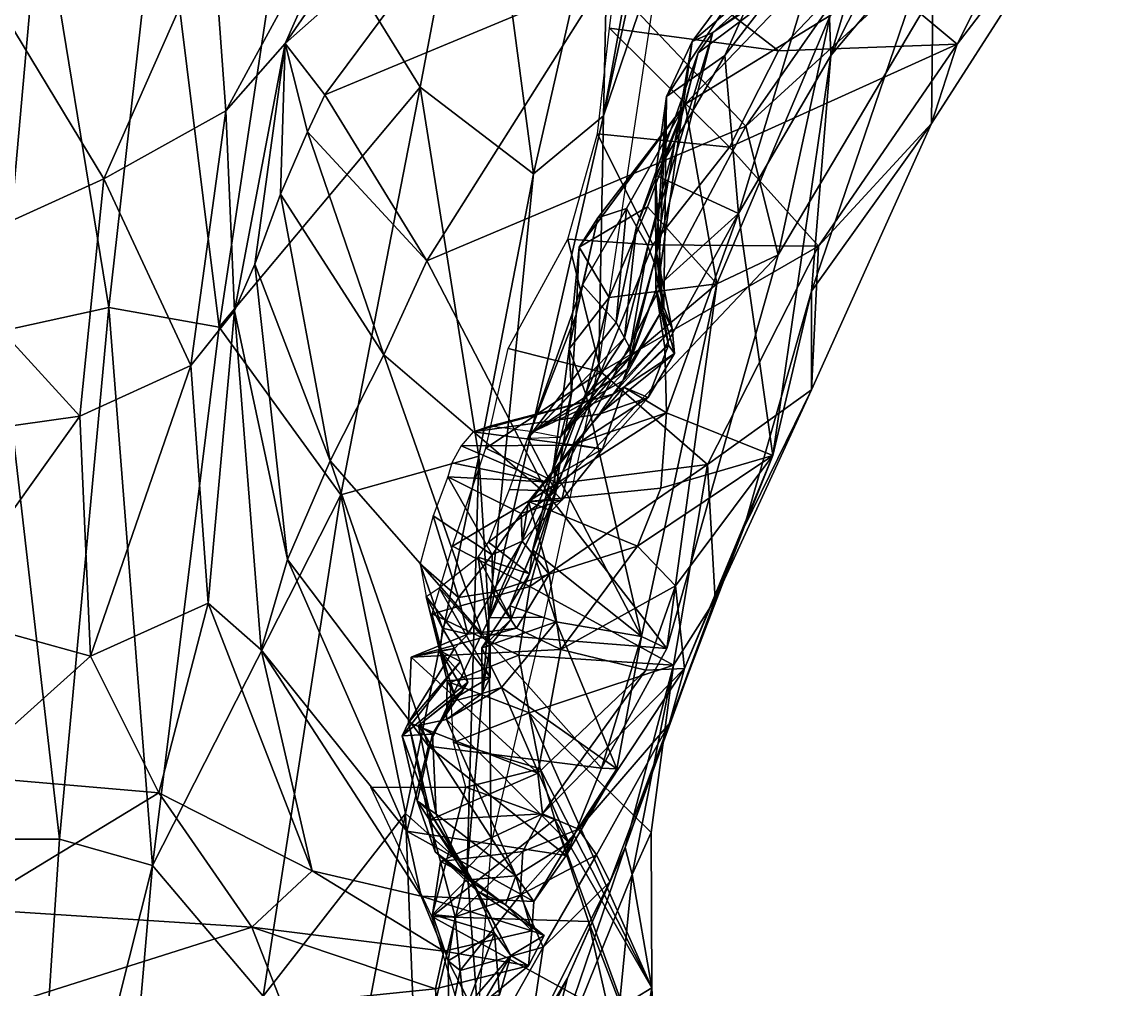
# Model space of a CAD drawing. Extents: x -0.45 to 0.39, y -1.3 to 2.18.
# Drawn here: x 0.0217 to 0.1117, y -1.1001 to -1.0202 of the extents above; entities that cross this region are included whole.
import ezdxf

# ---------------------------------------------------------------- set-up
doc = ezdxf.new("R2010")
doc.units = 0

msp = doc.modelspace()

# ---------------------------------------------------------------- linework, layer by layer
for points in [[(0.06973, -1.027997, 1.523981), (0.070221, -1.005291, 1.493734), (0.079718, -0.982514, 1.526072)], [(0.06973, -1.027997, 1.523981), (0.079718, -0.982514, 1.526072), (0.077376, -0.985643, 1.540632)], [(0.06973, -1.027997, 1.523981), (0.077376, -0.985643, 1.540632), (0.07455, -1.013798, 1.539951)], [(0.106295, -0.988093, 1.598789), (0.096213, -0.996713, 1.624433), (0.0885, -1.023024, 1.620937)], [(0.0885, -1.023024, 1.620937), (0.096971, -1.012921, 1.596483), (0.106295, -0.988093, 1.598789)], [(0.096213, -0.996713, 1.624433), (0.088116, -1.01218, 1.634413), (0.0885, -1.023024, 1.620937)], [(0.054613, -1.025637, 1.459998), (0.043663, -1.007932, 1.442828), (0.05956, -0.999544, 1.460406)], [(0.054613, -1.025637, 1.459998), (0.05956, -0.999544, 1.460406), (0.063967, -1.032776, 1.486231)], [(0.063967, -1.032776, 1.486231), (0.05956, -0.999544, 1.460406), (0.070221, -1.005291, 1.493734)], [(0.062295, -1.005351, 1.699373), (0.058686, -0.999936, 1.698683), (0.043466, -1.022045, 1.705904)], [(0.043466, -1.022045, 1.705904), (0.058686, -0.999936, 1.698683), (0.051566, -1.003731, 1.701182)], [(0.098939, -1.022099, 1.545699), (0.090991, -1.015468, 1.534322), (0.108744, -1.002581, 1.541169)], [(0.098939, -1.022099, 1.545699), (0.108744, -1.002581, 1.541169), (0.11172, -1.005389, 1.564082)], [(0.038565, -1.02758, 1.709532), (0.051566, -1.003731, 1.701182), (0.03749, -1.012847, 1.709546)], [(0.051566, -1.003731, 1.701182), (0.038565, -1.02758, 1.709532), (0.043466, -1.022045, 1.705904)], [(0.043466, -1.022045, 1.705904), (0.046744, -1.026281, 1.705612), (0.062295, -1.005351, 1.699373)], [(0.069893, -1.016606, 1.704574), (0.062295, -1.005351, 1.699373), (0.046744, -1.026281, 1.705612)], [(0.063967, -1.032776, 1.486231), (0.070221, -1.005291, 1.493734), (0.06973, -1.027997, 1.523981)], [(0.096814, -1.028644, 1.574561), (0.098939, -1.022099, 1.545699), (0.11172, -1.005389, 1.564082)], [(0.096814, -1.028644, 1.574561), (0.11172, -1.005389, 1.564082), (0.096971, -1.012921, 1.596483)], [(0.023288, -1.009295, 1.446434), (0.033163, -1.006168, 1.442452), (0.028923, -1.043828, 1.440935)], [(0.038017, -1.045436, 1.443204), (0.028923, -1.043828, 1.440935), (0.033163, -1.006168, 1.442452)], [(0.033163, -1.006168, 1.442452), (0.043663, -1.007932, 1.442828), (0.038017, -1.045436, 1.443204)], [(0.069893, -1.016606, 1.704574), (0.081487, -1.028848, 1.704188), (0.096833, -1.006859, 1.684798)], [(0.101038, -1.010954, 1.681509), (0.096833, -1.006859, 1.684798), (0.081487, -1.028848, 1.704188)], [(0.038017, -1.045436, 1.443204), (0.043663, -1.007932, 1.442828), (0.054613, -1.025637, 1.459998)], [(0.093071, -1.008248, 1.650826), (0.077052, -1.021877, 1.651438), (0.08522, -1.010829, 1.644561)], [(0.078756, -1.021138, 1.654818), (0.077052, -1.021877, 1.651438), (0.093071, -1.008248, 1.650826)], [(0.092524, -1.011357, 1.659516), (0.078756, -1.021138, 1.654818), (0.093071, -1.008248, 1.650826)], [(0.012686, -1.01232, 1.448407), (0.023288, -1.009295, 1.446434), (0.020038, -1.04576, 1.442263)], [(0.028923, -1.043828, 1.440935), (0.020038, -1.04576, 1.442263), (0.023288, -1.009295, 1.446434)], [(0.077052, -1.021877, 1.651438), (0.074938, -1.026404, 1.646952), (0.08522, -1.010829, 1.644561)], [(0.08522, -1.010829, 1.644561), (0.074938, -1.026404, 1.646952), (0.079759, -1.023033, 1.640641)], [(0.092524, -1.011357, 1.659516), (0.088266, -1.014773, 1.664483), (0.078756, -1.021138, 1.654818)], [(0.08522, -1.010829, 1.644561), (0.079759, -1.023033, 1.640641), (0.088116, -1.01218, 1.634413)], [(0.081487, -1.028848, 1.704188), (0.084166, -1.03946, 1.696314), (0.101038, -1.010954, 1.681509)], [(0.101038, -1.010954, 1.681509), (0.084166, -1.03946, 1.696314), (0.088459, -1.019715, 1.67635)], [(0.088116, -1.01218, 1.634413), (0.079759, -1.023033, 1.640641), (0.080889, -1.036058, 1.633676)], [(0.088116, -1.01218, 1.634413), (0.080889, -1.036058, 1.633676), (0.0885, -1.023024, 1.620937)], [(0.028502, -1.033207, 1.712313), (0.03749, -1.012847, 1.709546), (0.01848, -1.016662, 1.711223)], [(0.03749, -1.012847, 1.709546), (0.028502, -1.033207, 1.712313), (0.038565, -1.02758, 1.709532)], [(0.070247, -1.020769, 1.530221), (0.071265, -1.012659, 1.530402), (0.084184, -1.022636, 1.533576)], [(0.084184, -1.022636, 1.533576), (0.071265, -1.012659, 1.530402), (0.090991, -1.015468, 1.534322)], [(0.086905, -1.042475, 1.603943), (0.096814, -1.028644, 1.574561), (0.096971, -1.012921, 1.596483)], [(0.086905, -1.042475, 1.603943), (0.096971, -1.012921, 1.596483), (0.0885, -1.023024, 1.620937)], [(0.07455, -1.013798, 1.539951), (0.069367, -1.04842, 1.538274), (0.06973, -1.027997, 1.523981)], [(0.088266, -1.014773, 1.664483), (0.076481, -1.027028, 1.664185), (0.077562, -1.022809, 1.658846)], [(0.088459, -1.019715, 1.67635), (0.076481, -1.027028, 1.664185), (0.088266, -1.014773, 1.664483)], [(0.088266, -1.014773, 1.664483), (0.077562, -1.022809, 1.658846), (0.078756, -1.021138, 1.654818)], [(0.084184, -1.022636, 1.533576), (0.090991, -1.015468, 1.534322), (0.098939, -1.022099, 1.545699)], [(0.01848, -1.016662, 1.711223), (0.014449, -1.039576, 1.710923), (0.028502, -1.033207, 1.712313)], [(0.046744, -1.026281, 1.705612), (0.055167, -1.039961, 1.705601), (0.069893, -1.016606, 1.704574)], [(0.081487, -1.028848, 1.704188), (0.069893, -1.016606, 1.704574), (0.055167, -1.039961, 1.705601)], [(0.088459, -1.019715, 1.67635), (0.079097, -1.041879, 1.678369), (0.076481, -1.027028, 1.664185)], [(0.084166, -1.03946, 1.696314), (0.079097, -1.041879, 1.678369), (0.088459, -1.019715, 1.67635)], [(0.069241, -1.029492, 1.529923), (0.070247, -1.020769, 1.530221), (0.080126, -1.030596, 1.534004)], [(0.070247, -1.020769, 1.530221), (0.084184, -1.022636, 1.533576), (0.080126, -1.030596, 1.534004)], [(0.077562, -1.022809, 1.658846), (0.073399, -1.038758, 1.656686), (0.078756, -1.021138, 1.654818)], [(0.073399, -1.038758, 1.656686), (0.073933, -1.040111, 1.655193), (0.078756, -1.021138, 1.654818)], [(0.078756, -1.021138, 1.654818), (0.073933, -1.040111, 1.655193), (0.077052, -1.021877, 1.651438)], [(0.039301, -1.0441, 1.699054), (0.043466, -1.022045, 1.705904), (0.038565, -1.02758, 1.709532)], [(0.043466, -1.022045, 1.705904), (0.039301, -1.0441, 1.699054), (0.040957, -1.040246, 1.700956)], [(0.043466, -1.022045, 1.705904), (0.040957, -1.040246, 1.700956), (0.04309, -1.034477, 1.703613)], [(0.043466, -1.022045, 1.705904), (0.04309, -1.034477, 1.703613), (0.045305, -1.029312, 1.705062)], [(0.043466, -1.022045, 1.705904), (0.045305, -1.029312, 1.705062), (0.046744, -1.026281, 1.705612)], [(0.073933, -1.040111, 1.655193), (0.074258, -1.041891, 1.653775), (0.077052, -1.021877, 1.651438)], [(0.077052, -1.021877, 1.651438), (0.074258, -1.041891, 1.653775), (0.074938, -1.026404, 1.646952)], [(0.080126, -1.030596, 1.534004), (0.084184, -1.022636, 1.533576), (0.098939, -1.022099, 1.545699)], [(0.087473, -1.038752, 1.54516), (0.080126, -1.030596, 1.534004), (0.098939, -1.022099, 1.545699)], [(0.087473, -1.038752, 1.54516), (0.098939, -1.022099, 1.545699), (0.096814, -1.028644, 1.574561)], [(0.076481, -1.027028, 1.664185), (0.072465, -1.037132, 1.658836), (0.077562, -1.022809, 1.658846)], [(0.072465, -1.037132, 1.658836), (0.073399, -1.038758, 1.656686), (0.077562, -1.022809, 1.658846)], [(0.079759, -1.023033, 1.640641), (0.074039, -1.032892, 1.64291), (0.080889, -1.036058, 1.633676)], [(0.074938, -1.026404, 1.646952), (0.074039, -1.032892, 1.64291), (0.079759, -1.023033, 1.640641)], [(0.083704, -1.056035, 1.631176), (0.0885, -1.023024, 1.620937), (0.080889, -1.036058, 1.633676)], [(0.083704, -1.056035, 1.631176), (0.086905, -1.042475, 1.603943), (0.0885, -1.023024, 1.620937)], [(0.04806, -1.059276, 1.459161), (0.038017, -1.045436, 1.443204), (0.054613, -1.025637, 1.459998)], [(0.04806, -1.059276, 1.459161), (0.054613, -1.025637, 1.459998), (0.059457, -1.056098, 1.484394)], [(0.059457, -1.056098, 1.484394), (0.054613, -1.025637, 1.459998), (0.063967, -1.032776, 1.486231)], [(0.055167, -1.039961, 1.705601), (0.046744, -1.026281, 1.705612), (0.045305, -1.029312, 1.705062)], [(0.074039, -1.032892, 1.64291), (0.074938, -1.026404, 1.646952), (0.074096, -1.039151, 1.646284)], [(0.074938, -1.026404, 1.646952), (0.074728, -1.043792, 1.652059), (0.074096, -1.039151, 1.646284)], [(0.074258, -1.041891, 1.653775), (0.074728, -1.043792, 1.652059), (0.074938, -1.026404, 1.646952)], [(0.035682, -1.048602, 1.702653), (0.038565, -1.02758, 1.709532), (0.028502, -1.033207, 1.712313)], [(0.038565, -1.02758, 1.709532), (0.035682, -1.048602, 1.702653), (0.039301, -1.0441, 1.699054)], [(0.073379, -1.035506, 1.667879), (0.067743, -1.038831, 1.666349), (0.076481, -1.027028, 1.664185)], [(0.067743, -1.038831, 1.666349), (0.069264, -1.036408, 1.663678), (0.076481, -1.027028, 1.664185)], [(0.069264, -1.036408, 1.663678), (0.07163, -1.03565, 1.661208), (0.076481, -1.027028, 1.664185)], [(0.07163, -1.03565, 1.661208), (0.072465, -1.037132, 1.658836), (0.076481, -1.027028, 1.664185)], [(0.073379, -1.035506, 1.667879), (0.076481, -1.027028, 1.664185), (0.079097, -1.041879, 1.678369)], [(0.060275, -1.069422, 1.519646), (0.063967, -1.032776, 1.486231), (0.06973, -1.027997, 1.523981)], [(0.060275, -1.069422, 1.519646), (0.06973, -1.027997, 1.523981), (0.069367, -1.04842, 1.538274)], [(0.051623, -1.047721, 1.702335), (0.045305, -1.029312, 1.705062), (0.04309, -1.034477, 1.703613)], [(0.045305, -1.029312, 1.705062), (0.051623, -1.047721, 1.702335), (0.055167, -1.039961, 1.705601)], [(0.055167, -1.039961, 1.705601), (0.065292, -1.059457, 1.704272), (0.081487, -1.028848, 1.704188)], [(0.084166, -1.03946, 1.696314), (0.081487, -1.028848, 1.704188), (0.065292, -1.059457, 1.704272)], [(0.08691, -1.050619, 1.577463), (0.096814, -1.028644, 1.574561), (0.086905, -1.042475, 1.603943)], [(0.08691, -1.050619, 1.577463), (0.087473, -1.038752, 1.54516), (0.096814, -1.028644, 1.574561)], [(0.066806, -1.038182, 1.529506), (0.069241, -1.029492, 1.529923), (0.07381, -1.038656, 1.532423)], [(0.07381, -1.038656, 1.532423), (0.069241, -1.029492, 1.529923), (0.080126, -1.030596, 1.534004)], [(0.07381, -1.038656, 1.532423), (0.080126, -1.030596, 1.534004), (0.087473, -1.038752, 1.54516)], [(0.059457, -1.056098, 1.484394), (0.063967, -1.032776, 1.486231), (0.060275, -1.069422, 1.519646)], [(0.080889, -1.036058, 1.633676), (0.074039, -1.032892, 1.64291), (0.074061, -1.042228, 1.63939)], [(0.074061, -1.042228, 1.63939), (0.074039, -1.032892, 1.64291), (0.074623, -1.044092, 1.643957)], [(0.074623, -1.044092, 1.643957), (0.074039, -1.032892, 1.64291), (0.074096, -1.039151, 1.646284)], [(0.026531, -1.052799, 1.711249), (0.028502, -1.033207, 1.712313), (0.014449, -1.039576, 1.710923)], [(0.028502, -1.033207, 1.712313), (0.026531, -1.052799, 1.711249), (0.035682, -1.048602, 1.702653)], [(0.047181, -1.056467, 1.697107), (0.04309, -1.034477, 1.703613), (0.040957, -1.040246, 1.700956)], [(0.04309, -1.034477, 1.703613), (0.047181, -1.056467, 1.697107), (0.051623, -1.047721, 1.702335)], [(0.067743, -1.038831, 1.666349), (0.073379, -1.035506, 1.667879), (0.070194, -1.043007, 1.669196)], [(0.069264, -1.036408, 1.663678), (0.06802, -1.041944, 1.662427), (0.07163, -1.03565, 1.661208)], [(0.06802, -1.041944, 1.662427), (0.070786, -1.045048, 1.660039), (0.07163, -1.03565, 1.661208)], [(0.079097, -1.041879, 1.678369), (0.070194, -1.043007, 1.669196), (0.073379, -1.035506, 1.667879)], [(0.07163, -1.03565, 1.661208), (0.070786, -1.045048, 1.660039), (0.072465, -1.037132, 1.658836)], [(0.067743, -1.038831, 1.666349), (0.067471, -1.044404, 1.663373), (0.069264, -1.036408, 1.663678)], [(0.067471, -1.044404, 1.663373), (0.06802, -1.041944, 1.662427), (0.069264, -1.036408, 1.663678)], [(0.074061, -1.042228, 1.63939), (0.074795, -1.047132, 1.637796), (0.080889, -1.036058, 1.633676)], [(0.074795, -1.047132, 1.637796), (0.074925, -1.052521, 1.635092), (0.080889, -1.036058, 1.633676)], [(0.074925, -1.052521, 1.635092), (0.083704, -1.056035, 1.631176), (0.080889, -1.036058, 1.633676)], [(0.070786, -1.045048, 1.660039), (0.071485, -1.046312, 1.658551), (0.072465, -1.037132, 1.658836)], [(0.072465, -1.037132, 1.658836), (0.071485, -1.046312, 1.658551), (0.073399, -1.038758, 1.656686)], [(0.061868, -1.047195, 1.528941), (0.066806, -1.038182, 1.529506), (0.069527, -1.049137, 1.530779)], [(0.066806, -1.038182, 1.529506), (0.07381, -1.038656, 1.532423), (0.069527, -1.049137, 1.530779)], [(0.067471, -1.044404, 1.663373), (0.067743, -1.038831, 1.666349), (0.066906, -1.047228, 1.665038)], [(0.070194, -1.043007, 1.669196), (0.066906, -1.047228, 1.665038), (0.067743, -1.038831, 1.666349)], [(0.069527, -1.049137, 1.530779), (0.07381, -1.038656, 1.532423), (0.087473, -1.038752, 1.54516)], [(0.078325, -1.056779, 1.543898), (0.069527, -1.049137, 1.530779), (0.087473, -1.038752, 1.54516)], [(0.071485, -1.046312, 1.658551), (0.071931, -1.047198, 1.657116), (0.073399, -1.038758, 1.656686)], [(0.073399, -1.038758, 1.656686), (0.071931, -1.047198, 1.657116), (0.073933, -1.040111, 1.655193)], [(0.074728, -1.043792, 1.652059), (0.075412, -1.045557, 1.649731), (0.074096, -1.039151, 1.646284)], [(0.074096, -1.039151, 1.646284), (0.075412, -1.045557, 1.649731), (0.074623, -1.044092, 1.643957)], [(0.078325, -1.056779, 1.543898), (0.087473, -1.038752, 1.54516), (0.08691, -1.050619, 1.577463)], [(0.014449, -1.039576, 1.710923), (0.013832, -1.054574, 1.70926), (0.026531, -1.052799, 1.711249)], [(0.065292, -1.059457, 1.704272), (0.055167, -1.039961, 1.705601), (0.051623, -1.047721, 1.702335)], [(0.065292, -1.059457, 1.704272), (0.07497, -1.07197, 1.693331), (0.084166, -1.03946, 1.696314)], [(0.071931, -1.047198, 1.657116), (0.07194, -1.047941, 1.65596), (0.073933, -1.040111, 1.655193)], [(0.073933, -1.040111, 1.655193), (0.07194, -1.047941, 1.65596), (0.074258, -1.041891, 1.653775)], [(0.084166, -1.03946, 1.696314), (0.07497, -1.07197, 1.693331), (0.079097, -1.041879, 1.678369)], [(0.043658, -1.064626, 1.69011), (0.040957, -1.040246, 1.700956), (0.039301, -1.0441, 1.699054)], [(0.040957, -1.040246, 1.700956), (0.043658, -1.064626, 1.69011), (0.047181, -1.056467, 1.697107)], [(0.06802, -1.041944, 1.662427), (0.067471, -1.044404, 1.663373), (0.063506, -1.054611, 1.656776)], [(0.070786, -1.045048, 1.660039), (0.06802, -1.041944, 1.662427), (0.063506, -1.054611, 1.656776)], [(0.079097, -1.041879, 1.678369), (0.068273, -1.050971, 1.670366), (0.070194, -1.043007, 1.669196)], [(0.079097, -1.041879, 1.678369), (0.072887, -1.070972, 1.675188), (0.068273, -1.050971, 1.670366)], [(0.07194, -1.047941, 1.65596), (0.071706, -1.048922, 1.6546), (0.074258, -1.041891, 1.653775)], [(0.074258, -1.041891, 1.653775), (0.071706, -1.048922, 1.6546), (0.074728, -1.043792, 1.652059)], [(0.07497, -1.07197, 1.693331), (0.072887, -1.070972, 1.675188), (0.079097, -1.041879, 1.678369)], [(0.074795, -1.047132, 1.637796), (0.074061, -1.042228, 1.63939), (0.075099, -1.046917, 1.642106)], [(0.075099, -1.046917, 1.642106), (0.074061, -1.042228, 1.63939), (0.074623, -1.044092, 1.643957)], [(0.081362, -1.061946, 1.602866), (0.08691, -1.050619, 1.577463), (0.086905, -1.042475, 1.603943)], [(0.081362, -1.061946, 1.602866), (0.086905, -1.042475, 1.603943), (0.083704, -1.056035, 1.631176)], [(0.020038, -1.04576, 1.442263), (0.028923, -1.043828, 1.440935), (0.024854, -1.087688, 1.434582)], [(0.032529, -1.089883, 1.43932), (0.024854, -1.087688, 1.434582), (0.028923, -1.043828, 1.440935)], [(0.028923, -1.043828, 1.440935), (0.038017, -1.045436, 1.443204), (0.032529, -1.089883, 1.43932)], [(0.066906, -1.047228, 1.665038), (0.070194, -1.043007, 1.669196), (0.068273, -1.050971, 1.670366)], [(0.074728, -1.043792, 1.652059), (0.071346, -1.049879, 1.65284), (0.075412, -1.045557, 1.649731)], [(0.071706, -1.048922, 1.6546), (0.071346, -1.049879, 1.65284), (0.074728, -1.043792, 1.652059)], [(0.039301, -1.0441, 1.699054), (0.035682, -1.048602, 1.702653), (0.037118, -1.068216, 1.687132)], [(0.0415, -1.072077, 1.684519), (0.039301, -1.0441, 1.699054), (0.037118, -1.068216, 1.687132)], [(0.039301, -1.0441, 1.699054), (0.0415, -1.072077, 1.684519), (0.043658, -1.064626, 1.69011)], [(0.067471, -1.044404, 1.663373), (0.067096, -1.050919, 1.662926), (0.063506, -1.054611, 1.656776)], [(0.066906, -1.047228, 1.665038), (0.067096, -1.050919, 1.662926), (0.067471, -1.044404, 1.663373)], [(0.074623, -1.044092, 1.643957), (0.075595, -1.047616, 1.646623), (0.075099, -1.046917, 1.642106)], [(0.075412, -1.045557, 1.649731), (0.075595, -1.047616, 1.646623), (0.074623, -1.044092, 1.643957)], [(0.032529, -1.089883, 1.43932), (0.038017, -1.045436, 1.443204), (0.04806, -1.059276, 1.459161)], [(0.071485, -1.046312, 1.658551), (0.070786, -1.045048, 1.660039), (0.063506, -1.054611, 1.656776)], [(0.071346, -1.049879, 1.65284), (0.070529, -1.050985, 1.65089), (0.075412, -1.045557, 1.649731)], [(0.075412, -1.045557, 1.649731), (0.070529, -1.050985, 1.65089), (0.075595, -1.047616, 1.646623)], [(0.024854, -1.087688, 1.434582), (0.016867, -1.08771, 1.434611), (0.020038, -1.04576, 1.442263)], [(0.071485, -1.046312, 1.658551), (0.063506, -1.054611, 1.656776), (0.066151, -1.054511, 1.654588)], [(0.071931, -1.047198, 1.657116), (0.071485, -1.046312, 1.658551), (0.066151, -1.054511, 1.654588)], [(0.06003, -1.055433, 1.527319), (0.061868, -1.047195, 1.528941), (0.069527, -1.049137, 1.530779)], [(0.067096, -1.050919, 1.662926), (0.066906, -1.047228, 1.665038), (0.065647, -1.056741, 1.664633)], [(0.068273, -1.050971, 1.670366), (0.065647, -1.056741, 1.664633), (0.066906, -1.047228, 1.665038)], [(0.07194, -1.047941, 1.65596), (0.071931, -1.047198, 1.657116), (0.066151, -1.054511, 1.654588)], [(0.071409, -1.050388, 1.639987), (0.074795, -1.047132, 1.637796), (0.075099, -1.046917, 1.642106)], [(0.075099, -1.046917, 1.642106), (0.073415, -1.051253, 1.643091), (0.071409, -1.050388, 1.639987)], [(0.074925, -1.052521, 1.635092), (0.074795, -1.047132, 1.637796), (0.071409, -1.050388, 1.639987)], [(0.075595, -1.047616, 1.646623), (0.073415, -1.051253, 1.643091), (0.075099, -1.046917, 1.642106)], [(0.0597, -1.070743, 1.696629), (0.051623, -1.047721, 1.702335), (0.047181, -1.056467, 1.697107)], [(0.051623, -1.047721, 1.702335), (0.0597, -1.070743, 1.696629), (0.065292, -1.059457, 1.704272)], [(0.071706, -1.048922, 1.6546), (0.07194, -1.047941, 1.65596), (0.066151, -1.054511, 1.654588)], [(0.075595, -1.047616, 1.646623), (0.069389, -1.052631, 1.648909), (0.073415, -1.051253, 1.643091)], [(0.070529, -1.050985, 1.65089), (0.069389, -1.052631, 1.648909), (0.075595, -1.047616, 1.646623)], [(0.035682, -1.048602, 1.702653), (0.026531, -1.052799, 1.711249), (0.027394, -1.072593, 1.705335)], [(0.037118, -1.068216, 1.687132), (0.035682, -1.048602, 1.702653), (0.027394, -1.072593, 1.705335)], [(0.066003, -1.058355, 1.528618), (0.06003, -1.055433, 1.527319), (0.069527, -1.049137, 1.530779)], [(0.060275, -1.069422, 1.519646), (0.069367, -1.04842, 1.538274), (0.064831, -1.069365, 1.537561)], [(0.066151, -1.054511, 1.654588), (0.063916, -1.054094, 1.653471), (0.071706, -1.048922, 1.6546)], [(0.071346, -1.049879, 1.65284), (0.071706, -1.048922, 1.6546), (0.063916, -1.054094, 1.653471)], [(0.066003, -1.058355, 1.528618), (0.069527, -1.049137, 1.530779), (0.078325, -1.056779, 1.543898)], [(0.070529, -1.050985, 1.65089), (0.071346, -1.049879, 1.65284), (0.063916, -1.054094, 1.653471)], [(0.069389, -1.052631, 1.648909), (0.070529, -1.050985, 1.65089), (0.058991, -1.054075, 1.650787)], [(0.070529, -1.050985, 1.65089), (0.060347, -1.053614, 1.651976), (0.058991, -1.054075, 1.650787)], [(0.063916, -1.054094, 1.653471), (0.060347, -1.053614, 1.651976), (0.070529, -1.050985, 1.65089)], [(0.067096, -1.050919, 1.662926), (0.065784, -1.058975, 1.662437), (0.063506, -1.054611, 1.656776)], [(0.065647, -1.056741, 1.664633), (0.065784, -1.058975, 1.662437), (0.067096, -1.050919, 1.662926)], [(0.065647, -1.056741, 1.664633), (0.068273, -1.050971, 1.670366), (0.06583, -1.057496, 1.668746)], [(0.06583, -1.057496, 1.668746), (0.068273, -1.050971, 1.670366), (0.072887, -1.070972, 1.675188)], [(0.067326, -1.055104, 1.637092), (0.074925, -1.052521, 1.635092), (0.071409, -1.050388, 1.639987)], [(0.071409, -1.050388, 1.639987), (0.069669, -1.05551, 1.639712), (0.067326, -1.055104, 1.637092)], [(0.073415, -1.051253, 1.643091), (0.069669, -1.05551, 1.639712), (0.071409, -1.050388, 1.639987)], [(0.078947, -1.067923, 1.578358), (0.078325, -1.056779, 1.543898), (0.08691, -1.050619, 1.577463)], [(0.078947, -1.067923, 1.578358), (0.08691, -1.050619, 1.577463), (0.081362, -1.061946, 1.602866)], [(0.073415, -1.051253, 1.643091), (0.067392, -1.055189, 1.646614), (0.069669, -1.05551, 1.639712)], [(0.069389, -1.052631, 1.648909), (0.067392, -1.055189, 1.646614), (0.073415, -1.051253, 1.643091)], [(0.026531, -1.052799, 1.711249), (0.013832, -1.054574, 1.70926), (0.014854, -1.069127, 1.704829)], [(0.027394, -1.072593, 1.705335), (0.026531, -1.052799, 1.711249), (0.014854, -1.069127, 1.704829)], [(0.067392, -1.055189, 1.646614), (0.069389, -1.052631, 1.648909), (0.058991, -1.054075, 1.650787)], [(0.074476, -1.058728, 1.633), (0.074925, -1.052521, 1.635092), (0.063551, -1.059825, 1.634938)], [(0.063551, -1.059825, 1.634938), (0.074925, -1.052521, 1.635092), (0.067326, -1.055104, 1.637092)], [(0.083704, -1.056035, 1.631176), (0.074925, -1.052521, 1.635092), (0.074476, -1.058728, 1.633)], [(0.058991, -1.054075, 1.650787), (0.057985, -1.055242, 1.649696), (0.067392, -1.055189, 1.646614)], [(0.065784, -1.058975, 1.662437), (0.061981, -1.058843, 1.656013), (0.063506, -1.054611, 1.656776)], [(0.057985, -1.055242, 1.649696), (0.057218, -1.056643, 1.648992), (0.064919, -1.058215, 1.64426)], [(0.06003, -1.055433, 1.527319), (0.066003, -1.058355, 1.528618), (0.05727, -1.06352, 1.526017)], [(0.064919, -1.058215, 1.64426), (0.067392, -1.055189, 1.646614), (0.057985, -1.055242, 1.649696)], [(0.063551, -1.059825, 1.634938), (0.067326, -1.055104, 1.637092), (0.066308, -1.059726, 1.637829)], [(0.067392, -1.055189, 1.646614), (0.064919, -1.058215, 1.64426), (0.069669, -1.05551, 1.639712)], [(0.069669, -1.05551, 1.639712), (0.064919, -1.058215, 1.64426), (0.066308, -1.059726, 1.637829)], [(0.069669, -1.05551, 1.639712), (0.066308, -1.059726, 1.637829), (0.067326, -1.055104, 1.637092)], [(0.0534, -1.08559, 1.487941), (0.04806, -1.059276, 1.459161), (0.059457, -1.056098, 1.484394)], [(0.0534, -1.08559, 1.487941), (0.059457, -1.056098, 1.484394), (0.058477, -1.090121, 1.516472)], [(0.058477, -1.090121, 1.516472), (0.059457, -1.056098, 1.484394), (0.060275, -1.069422, 1.519646)], [(0.083704, -1.056035, 1.631176), (0.074476, -1.058728, 1.633), (0.072544, -1.063523, 1.632605)], [(0.072544, -1.063523, 1.632605), (0.075691, -1.066778, 1.629907), (0.083704, -1.056035, 1.631176)], [(0.075691, -1.066778, 1.629907), (0.076427, -1.073614, 1.625253), (0.083704, -1.056035, 1.631176)], [(0.076427, -1.073614, 1.625253), (0.081362, -1.061946, 1.602866), (0.083704, -1.056035, 1.631176)], [(0.055306, -1.080017, 1.684107), (0.047181, -1.056467, 1.697107), (0.043658, -1.064626, 1.69011)], [(0.047181, -1.056467, 1.697107), (0.055306, -1.080017, 1.684107), (0.0597, -1.070743, 1.696629)], [(0.064919, -1.058215, 1.64426), (0.057218, -1.056643, 1.648992), (0.056903, -1.057796, 1.648843)], [(0.063673, -1.06685, 1.527612), (0.066003, -1.058355, 1.528618), (0.078325, -1.056779, 1.543898)], [(0.075526, -1.073346, 1.541501), (0.063673, -1.06685, 1.527612), (0.078325, -1.056779, 1.543898)], [(0.065784, -1.058975, 1.662437), (0.065647, -1.056741, 1.664633), (0.063858, -1.064023, 1.663099)], [(0.06583, -1.057496, 1.668746), (0.063858, -1.064023, 1.663099), (0.065647, -1.056741, 1.664633)], [(0.075526, -1.073346, 1.541501), (0.078325, -1.056779, 1.543898), (0.078947, -1.067923, 1.578358)], [(0.056903, -1.057796, 1.648843), (0.055688, -1.061026, 1.648741), (0.060543, -1.064239, 1.641618)], [(0.062938, -1.060814, 1.642493), (0.064919, -1.058215, 1.64426), (0.056903, -1.057796, 1.648843)], [(0.060543, -1.064239, 1.641618), (0.062938, -1.060814, 1.642493), (0.056903, -1.057796, 1.648843)], [(0.064919, -1.058215, 1.64426), (0.062938, -1.060814, 1.642493), (0.066308, -1.059726, 1.637829)], [(0.063858, -1.064023, 1.663099), (0.06583, -1.057496, 1.668746), (0.063909, -1.063839, 1.668269)], [(0.072887, -1.070972, 1.675188), (0.063909, -1.063839, 1.668269), (0.06583, -1.057496, 1.668746)], [(0.05727, -1.06352, 1.526017), (0.066003, -1.058355, 1.528618), (0.063673, -1.06685, 1.527612)], [(0.060236, -1.063197, 1.654763), (0.061981, -1.058843, 1.656013), (0.065784, -1.058975, 1.662437)], [(0.065784, -1.058975, 1.662437), (0.06362, -1.065808, 1.661119), (0.060236, -1.063197, 1.654763)], [(0.072544, -1.063523, 1.632605), (0.074476, -1.058728, 1.633), (0.063551, -1.059825, 1.634938)], [(0.063858, -1.064023, 1.663099), (0.06362, -1.065808, 1.661119), (0.065784, -1.058975, 1.662437)], [(0.041641, -1.100664, 1.460929), (0.032529, -1.089883, 1.43932), (0.04806, -1.059276, 1.459161)], [(0.041641, -1.100664, 1.460929), (0.04806, -1.059276, 1.459161), (0.0534, -1.08559, 1.487941)], [(0.07497, -1.07197, 1.693331), (0.065292, -1.059457, 1.704272), (0.0597, -1.070743, 1.696629)], [(0.063024, -1.063112, 1.636987), (0.066308, -1.059726, 1.637829), (0.062938, -1.060814, 1.642493)], [(0.066308, -1.059726, 1.637829), (0.063024, -1.063112, 1.636987), (0.063551, -1.059825, 1.634938)], [(0.065268, -1.065814, 1.634913), (0.063551, -1.059825, 1.634938), (0.063024, -1.063112, 1.636987)], [(0.072544, -1.063523, 1.632605), (0.063551, -1.059825, 1.634938), (0.065268, -1.065814, 1.634913)], [(0.062938, -1.060814, 1.642493), (0.060543, -1.064239, 1.641618), (0.063024, -1.063112, 1.636987)], [(0.055688, -1.061026, 1.648741), (0.054599, -1.064986, 1.649648), (0.057762, -1.067758, 1.643863)], [(0.057762, -1.067758, 1.643863), (0.060543, -1.064239, 1.641618), (0.055688, -1.061026, 1.648741)], [(0.075152, -1.078176, 1.604406), (0.078947, -1.067923, 1.578358), (0.081362, -1.061946, 1.602866)], [(0.075152, -1.078176, 1.604406), (0.081362, -1.061946, 1.602866), (0.076427, -1.073614, 1.625253)], [(0.055604, -1.069103, 1.525234), (0.05727, -1.06352, 1.526017), (0.063673, -1.06685, 1.527612)], [(0.05941, -1.064425, 1.65486), (0.060236, -1.063197, 1.654763), (0.06362, -1.065808, 1.661119)], [(0.060578, -1.067311, 1.637358), (0.063024, -1.063112, 1.636987), (0.060543, -1.064239, 1.641618)], [(0.063024, -1.063112, 1.636987), (0.060578, -1.067311, 1.637358), (0.065268, -1.065814, 1.634913)], [(0.066222, -1.072033, 1.632359), (0.072544, -1.063523, 1.632605), (0.065268, -1.065814, 1.634913)], [(0.075691, -1.066778, 1.629907), (0.072544, -1.063523, 1.632605), (0.066222, -1.072033, 1.632359)], [(0.056166, -1.066958, 1.654169), (0.05941, -1.064425, 1.65486), (0.06038, -1.07172, 1.660968)], [(0.060543, -1.064239, 1.641618), (0.057762, -1.067758, 1.643863), (0.060578, -1.067311, 1.637358)], [(0.06362, -1.065808, 1.661119), (0.062121, -1.069554, 1.661267), (0.05941, -1.064425, 1.65486)], [(0.062121, -1.069554, 1.661267), (0.06038, -1.07172, 1.660968), (0.05941, -1.064425, 1.65486)], [(0.063909, -1.063839, 1.668269), (0.061997, -1.068449, 1.662916), (0.063858, -1.064023, 1.663099)], [(0.061997, -1.068449, 1.662916), (0.063909, -1.063839, 1.668269), (0.06582, -1.069771, 1.664089)], [(0.06362, -1.065808, 1.661119), (0.063858, -1.064023, 1.663099), (0.061997, -1.068449, 1.662916)], [(0.072887, -1.070972, 1.675188), (0.06582, -1.069771, 1.664089), (0.063909, -1.063839, 1.668269)], [(0.053523, -1.08703, 1.674344), (0.043658, -1.064626, 1.69011), (0.0415, -1.072077, 1.684519)], [(0.043658, -1.064626, 1.69011), (0.053523, -1.08703, 1.674344), (0.055306, -1.080017, 1.684107)], [(0.056447, -1.070293, 1.646237), (0.057762, -1.067758, 1.643863), (0.054599, -1.064986, 1.649648)], [(0.054599, -1.064986, 1.649648), (0.055112, -1.067678, 1.651962), (0.056447, -1.070293, 1.646237)], [(0.062569, -1.070287, 1.635839), (0.065268, -1.065814, 1.634913), (0.060578, -1.067311, 1.637358)], [(0.061997, -1.068449, 1.662916), (0.062121, -1.069554, 1.661267), (0.06362, -1.065808, 1.661119)], [(0.066222, -1.072033, 1.632359), (0.065268, -1.065814, 1.634913), (0.062569, -1.070287, 1.635839)], [(0.055112, -1.067678, 1.651962), (0.056166, -1.066958, 1.654169), (0.060398, -1.074324, 1.657428)], [(0.062746, -1.072522, 1.526284), (0.055604, -1.069103, 1.525234), (0.063673, -1.06685, 1.527612)], [(0.06038, -1.07172, 1.660968), (0.060398, -1.074324, 1.657428), (0.056166, -1.066958, 1.654169)], [(0.062746, -1.072522, 1.526284), (0.063673, -1.06685, 1.527612), (0.075526, -1.073346, 1.541501)], [(0.07324, -1.07375, 1.630735), (0.075691, -1.066778, 1.629907), (0.066222, -1.072033, 1.632359)], [(0.076427, -1.073614, 1.625253), (0.075691, -1.066778, 1.629907), (0.07324, -1.07375, 1.630735)], [(0.056249, -1.072165, 1.649071), (0.056447, -1.070293, 1.646237), (0.055112, -1.067678, 1.651962)], [(0.056846, -1.074629, 1.654464), (0.056249, -1.072165, 1.649071), (0.055112, -1.067678, 1.651962)], [(0.060398, -1.074324, 1.657428), (0.056846, -1.074629, 1.654464), (0.055112, -1.067678, 1.651962)], [(0.057762, -1.067758, 1.643863), (0.056447, -1.070293, 1.646237), (0.058552, -1.070783, 1.638975)], [(0.058552, -1.070783, 1.638975), (0.060578, -1.067311, 1.637358), (0.057762, -1.067758, 1.643863)], [(0.060578, -1.067311, 1.637358), (0.058552, -1.070783, 1.638975), (0.062569, -1.070287, 1.635839)], [(0.071522, -1.088382, 1.577743), (0.078947, -1.067923, 1.578358), (0.075152, -1.078176, 1.604406)], [(0.071522, -1.088382, 1.577743), (0.075526, -1.073346, 1.541501), (0.078947, -1.067923, 1.578358)], [(0.037118, -1.068216, 1.687132), (0.027394, -1.072593, 1.705335), (0.033031, -1.083862, 1.680202)], [(0.045701, -1.090316, 1.672826), (0.037118, -1.068216, 1.687132), (0.033031, -1.083862, 1.680202)], [(0.0415, -1.072077, 1.684519), (0.037118, -1.068216, 1.687132), (0.045701, -1.090316, 1.672826)], [(0.062121, -1.069554, 1.661267), (0.061997, -1.068449, 1.662916), (0.059696, -1.071912, 1.66268)], [(0.06582, -1.069771, 1.664089), (0.059696, -1.071912, 1.66268), (0.061997, -1.068449, 1.662916)], [(0.027394, -1.072593, 1.705335), (0.014854, -1.069127, 1.704829), (0.016435, -1.08245, 1.698758)], [(0.055604, -1.069103, 1.525234), (0.062746, -1.072522, 1.526284), (0.057086, -1.074773, 1.523715)], [(0.058477, -1.090121, 1.516472), (0.060275, -1.069422, 1.519646), (0.060472, -1.087991, 1.535252)], [(0.059696, -1.071912, 1.66268), (0.06038, -1.07172, 1.660968), (0.062121, -1.069554, 1.661267)], [(0.059696, -1.071912, 1.66268), (0.06582, -1.069771, 1.664089), (0.061321, -1.075194, 1.660932)], [(0.064831, -1.069365, 1.537561), (0.060472, -1.087991, 1.535252), (0.060275, -1.069422, 1.519646)], [(0.070836, -1.081887, 1.668719), (0.061321, -1.075194, 1.660932), (0.06582, -1.069771, 1.664089)], [(0.072887, -1.070972, 1.675188), (0.070836, -1.081887, 1.668719), (0.06582, -1.069771, 1.664089)], [(0.066222, -1.072033, 1.632359), (0.062569, -1.070287, 1.635839), (0.053871, -1.07267, 1.63701)], [(0.053871, -1.07267, 1.63701), (0.062569, -1.070287, 1.635839), (0.058552, -1.070783, 1.638975)], [(0.058552, -1.070783, 1.638975), (0.057446, -1.071963, 1.641119), (0.053871, -1.07267, 1.63701)], [(0.069568, -1.081833, 1.681124), (0.0597, -1.070743, 1.696629), (0.055306, -1.080017, 1.684107)], [(0.056447, -1.070293, 1.646237), (0.056249, -1.072165, 1.649071), (0.057446, -1.071963, 1.641119)], [(0.057446, -1.071963, 1.641119), (0.058552, -1.070783, 1.638975), (0.056447, -1.070293, 1.646237)], [(0.0597, -1.070743, 1.696629), (0.069568, -1.081833, 1.681124), (0.07497, -1.07197, 1.693331)], [(0.06038, -1.07172, 1.660968), (0.059696, -1.071912, 1.66268), (0.059715, -1.075689, 1.658819)], [(0.059715, -1.075689, 1.658819), (0.060398, -1.074324, 1.657428), (0.06038, -1.07172, 1.660968)], [(0.07497, -1.07197, 1.693331), (0.069568, -1.081833, 1.681124), (0.072887, -1.070972, 1.675188)], [(0.069568, -1.081833, 1.681124), (0.070836, -1.081887, 1.668719), (0.072887, -1.070972, 1.675188)], [(0.033031, -1.083862, 1.680202), (0.027394, -1.072593, 1.705335), (0.016435, -1.08245, 1.698758)], [(0.0415, -1.072077, 1.684519), (0.054684, -1.092411, 1.668123), (0.053523, -1.08703, 1.674344)], [(0.054684, -1.092411, 1.668123), (0.0415, -1.072077, 1.684519), (0.045701, -1.090316, 1.672826)], [(0.057446, -1.071963, 1.641119), (0.057948, -1.073044, 1.642297), (0.053657, -1.078059, 1.637511)], [(0.053657, -1.078059, 1.637511), (0.053871, -1.07267, 1.63701), (0.057446, -1.071963, 1.641119)], [(0.053871, -1.07267, 1.63701), (0.064329, -1.082242, 1.633886), (0.066222, -1.072033, 1.632359)], [(0.057446, -1.071963, 1.641119), (0.056249, -1.072165, 1.649071), (0.057948, -1.073044, 1.642297)], [(0.057948, -1.073044, 1.642297), (0.056249, -1.072165, 1.649071), (0.05853, -1.074753, 1.64491)], [(0.058163, -1.07538, 1.647377), (0.056249, -1.072165, 1.649071), (0.057506, -1.075918, 1.65003)], [(0.05853, -1.074753, 1.64491), (0.056249, -1.072165, 1.649071), (0.058163, -1.07538, 1.647377)], [(0.057506, -1.075918, 1.65003), (0.056249, -1.072165, 1.649071), (0.056846, -1.074629, 1.654464)], [(0.057086, -1.074773, 1.523715), (0.062746, -1.072522, 1.526284), (0.06361, -1.077264, 1.523988)], [(0.061321, -1.075194, 1.660932), (0.059715, -1.075689, 1.658819), (0.059696, -1.071912, 1.66268)], [(0.06361, -1.077264, 1.523988), (0.062746, -1.072522, 1.526284), (0.075526, -1.073346, 1.541501)], [(0.07324, -1.07375, 1.630735), (0.066222, -1.072033, 1.632359), (0.064329, -1.082242, 1.633886)], [(0.057948, -1.073044, 1.642297), (0.05853, -1.074753, 1.64491), (0.053125, -1.079159, 1.643206)], [(0.053125, -1.079159, 1.643206), (0.053657, -1.078059, 1.637511), (0.057948, -1.073044, 1.642297)], [(0.064329, -1.082242, 1.633886), (0.053871, -1.07267, 1.63701), (0.053657, -1.078059, 1.637511)], [(0.075526, -1.073346, 1.541501), (0.073666, -1.087159, 1.539799), (0.06361, -1.077264, 1.523988)], [(0.071522, -1.088382, 1.577743), (0.072112, -1.090618, 1.542208), (0.075526, -1.073346, 1.541501)], [(0.075526, -1.073346, 1.541501), (0.072112, -1.090618, 1.542208), (0.073666, -1.087159, 1.539799)], [(0.060398, -1.074324, 1.657428), (0.059715, -1.075689, 1.658819), (0.056813, -1.076456, 1.654857)], [(0.056813, -1.076456, 1.654857), (0.056846, -1.074629, 1.654464), (0.060398, -1.074324, 1.657428)], [(0.064329, -1.082242, 1.633886), (0.064705, -1.085603, 1.631272), (0.07324, -1.07375, 1.630735)], [(0.064705, -1.085603, 1.631272), (0.067673, -1.086869, 1.625106), (0.076427, -1.073614, 1.625253)], [(0.076427, -1.073614, 1.625253), (0.07324, -1.07375, 1.630735), (0.064705, -1.085603, 1.631272)], [(0.067673, -1.086869, 1.625106), (0.075152, -1.078176, 1.604406), (0.076427, -1.073614, 1.625253)], [(0.055627, -1.07903, 1.646419), (0.053125, -1.079159, 1.643206), (0.05853, -1.074753, 1.64491)], [(0.05853, -1.074753, 1.64491), (0.058163, -1.07538, 1.647377), (0.055627, -1.07903, 1.646419)], [(0.059715, -1.075689, 1.658819), (0.061321, -1.075194, 1.660932), (0.056793, -1.077817, 1.65703)], [(0.066881, -1.087999, 1.662996), (0.056793, -1.077817, 1.65703), (0.061321, -1.075194, 1.660932)], [(0.056846, -1.074629, 1.654464), (0.056813, -1.076456, 1.654857), (0.057506, -1.075918, 1.65003)], [(0.057374, -1.079709, 1.52215), (0.057086, -1.074773, 1.523715), (0.06361, -1.077264, 1.523988)], [(0.070836, -1.081887, 1.668719), (0.066881, -1.087999, 1.662996), (0.061321, -1.075194, 1.660932)], [(0.054485, -1.078318, 1.650959), (0.055627, -1.07903, 1.646419), (0.057506, -1.075918, 1.65003)], [(0.054485, -1.078318, 1.650959), (0.057506, -1.075918, 1.65003), (0.056813, -1.076456, 1.654857)], [(0.055627, -1.07903, 1.646419), (0.058163, -1.07538, 1.647377), (0.057506, -1.075918, 1.65003)], [(0.056793, -1.077817, 1.65703), (0.056813, -1.076456, 1.654857), (0.059715, -1.075689, 1.658819)], [(0.056813, -1.076456, 1.654857), (0.056793, -1.077817, 1.65703), (0.054485, -1.078318, 1.650959)], [(0.062498, -1.090727, 1.657655), (0.054485, -1.078318, 1.650959), (0.056793, -1.077817, 1.65703)], [(0.066881, -1.087999, 1.662996), (0.062498, -1.090727, 1.657655), (0.056793, -1.077817, 1.65703)], [(0.064515, -1.081886, 1.522542), (0.057374, -1.079709, 1.52215), (0.06361, -1.077264, 1.523988)], [(0.064515, -1.081886, 1.522542), (0.06361, -1.077264, 1.523988), (0.073731, -1.099964, 1.535632)], [(0.073666, -1.087159, 1.539799), (0.073731, -1.099964, 1.535632), (0.06361, -1.077264, 1.523988)], [(0.053657, -1.078059, 1.637511), (0.053125, -1.079159, 1.643206), (0.055415, -1.085471, 1.641358)], [(0.055415, -1.085471, 1.641358), (0.055351, -1.086138, 1.637251), (0.053657, -1.078059, 1.637511)], [(0.053657, -1.078059, 1.637511), (0.055351, -1.086138, 1.637251), (0.064329, -1.082242, 1.633886)], [(0.055934, -1.085624, 1.651687), (0.055627, -1.07903, 1.646419), (0.054485, -1.078318, 1.650959)], [(0.062498, -1.090727, 1.657655), (0.055934, -1.085624, 1.651687), (0.054485, -1.078318, 1.650959)], [(0.075152, -1.078176, 1.604406), (0.067673, -1.086869, 1.625106), (0.069158, -1.089002, 1.615152)], [(0.069158, -1.089002, 1.615152), (0.070257, -1.091206, 1.606046), (0.075152, -1.078176, 1.604406)], [(0.070257, -1.091206, 1.606046), (0.071522, -1.088382, 1.577743), (0.075152, -1.078176, 1.604406)], [(0.054366, -1.084537, 1.646883), (0.053125, -1.079159, 1.643206), (0.055627, -1.07903, 1.646419)], [(0.055415, -1.085471, 1.641358), (0.053125, -1.079159, 1.643206), (0.054366, -1.084537, 1.646883)], [(0.054366, -1.084537, 1.646883), (0.055627, -1.07903, 1.646419), (0.055934, -1.085624, 1.651687)], [(0.057374, -1.079709, 1.52215), (0.064515, -1.081886, 1.522542), (0.05837, -1.083406, 1.520818)], [(0.066657, -1.089032, 1.670438), (0.055306, -1.080017, 1.684107), (0.053523, -1.08703, 1.674344)], [(0.055306, -1.080017, 1.684107), (0.066657, -1.089032, 1.670438), (0.069568, -1.081833, 1.681124)], [(0.033031, -1.083862, 1.680202), (0.016435, -1.08245, 1.698758), (0.017287, -1.093452, 1.690711)], [(0.064705, -1.085603, 1.631272), (0.064329, -1.082242, 1.633886), (0.055351, -1.086138, 1.637251)], [(0.05837, -1.083406, 1.520818), (0.064515, -1.081886, 1.522542), (0.065734, -1.086083, 1.52101)], [(0.073731, -1.099964, 1.535632), (0.065734, -1.086083, 1.52101), (0.064515, -1.081886, 1.522542)], [(0.069568, -1.081833, 1.681124), (0.066657, -1.089032, 1.670438), (0.070836, -1.081887, 1.668719)], [(0.066657, -1.089032, 1.670438), (0.066881, -1.087999, 1.662996), (0.070836, -1.081887, 1.668719)], [(0.055572, -1.094079, 1.51818), (0.050531, -1.083394, 1.522973), (0.05837, -1.083406, 1.520818)], [(0.05837, -1.083406, 1.520818), (0.065734, -1.086083, 1.52101), (0.055572, -1.094079, 1.51818)], [(0.040713, -1.094969, 1.671397), (0.033031, -1.083862, 1.680202), (0.017287, -1.093452, 1.690711)], [(0.045701, -1.090316, 1.672826), (0.033031, -1.083862, 1.680202), (0.040713, -1.094969, 1.671397)], [(0.055849, -1.088739, 1.645952), (0.055415, -1.085471, 1.641358), (0.054366, -1.084537, 1.646883)], [(0.055849, -1.088739, 1.645952), (0.054366, -1.084537, 1.646883), (0.058591, -1.091065, 1.653227)], [(0.058591, -1.091065, 1.653227), (0.054366, -1.084537, 1.646883), (0.055934, -1.085624, 1.651687)], [(0.047532, -1.116437, 1.489834), (0.041641, -1.100664, 1.460929), (0.0534, -1.08559, 1.487941)], [(0.047532, -1.116437, 1.489834), (0.0534, -1.08559, 1.487941), (0.054291, -1.107854, 1.513645)], [(0.054291, -1.107854, 1.513645), (0.0534, -1.08559, 1.487941), (0.058477, -1.090121, 1.516472)], [(0.055351, -1.086138, 1.637251), (0.055415, -1.085471, 1.641358), (0.058741, -1.090785, 1.639079)], [(0.055351, -1.086138, 1.637251), (0.056275, -1.08954, 1.63195), (0.064705, -1.085603, 1.631272)], [(0.059251, -1.091939, 1.645692), (0.058741, -1.090785, 1.639079), (0.055415, -1.085471, 1.641358)], [(0.055415, -1.085471, 1.641358), (0.055849, -1.088739, 1.645952), (0.059251, -1.091939, 1.645692)], [(0.065734, -1.086083, 1.52101), (0.068491, -1.094506, 1.517784), (0.055572, -1.094079, 1.51818)], [(0.058591, -1.091065, 1.653227), (0.055934, -1.085624, 1.651687), (0.062498, -1.090727, 1.657655)], [(0.064705, -1.085603, 1.631272), (0.056275, -1.08954, 1.63195), (0.06307, -1.088713, 1.627812)], [(0.06307, -1.088713, 1.627812), (0.067673, -1.086869, 1.625106), (0.064705, -1.085603, 1.631272)], [(0.073731, -1.099964, 1.535632), (0.0742, -1.109329, 1.531049), (0.065734, -1.086083, 1.52101)], [(0.0742, -1.109329, 1.531049), (0.068491, -1.094506, 1.517784), (0.065734, -1.086083, 1.52101)], [(0.058741, -1.090785, 1.639079), (0.056275, -1.08954, 1.63195), (0.055351, -1.086138, 1.637251)], [(0.06307, -1.088713, 1.627812), (0.062849, -1.092314, 1.624362), (0.067673, -1.086869, 1.625106)], [(0.062849, -1.092314, 1.624362), (0.069158, -1.089002, 1.615152), (0.067673, -1.086869, 1.625106)], [(0.021943, -1.131944, 1.433866), (0.014704, -1.129855, 1.430905), (0.016867, -1.08771, 1.434611)], [(0.016867, -1.08771, 1.434611), (0.024854, -1.087688, 1.434582), (0.021943, -1.131944, 1.433866)], [(0.021943, -1.131944, 1.433866), (0.024854, -1.087688, 1.434582), (0.032529, -1.089883, 1.43932)], [(0.063981, -1.092853, 1.66377), (0.053523, -1.08703, 1.674344), (0.054684, -1.092411, 1.668123)], [(0.053523, -1.08703, 1.674344), (0.063981, -1.092853, 1.66377), (0.066657, -1.089032, 1.670438)], [(0.073731, -1.099964, 1.535632), (0.073666, -1.087159, 1.539799), (0.072112, -1.090618, 1.542208)], [(0.061653, -1.093128, 1.651882), (0.055849, -1.088739, 1.645952), (0.058591, -1.091065, 1.653227)], [(0.059251, -1.091939, 1.645692), (0.055849, -1.088739, 1.645952), (0.061653, -1.093128, 1.651882)], [(0.057503, -1.094112, 1.630847), (0.06307, -1.088713, 1.627812), (0.056275, -1.08954, 1.63195)], [(0.06307, -1.088713, 1.627812), (0.057503, -1.094112, 1.630847), (0.062849, -1.092314, 1.624362)], [(0.059357, -1.102226, 1.530709), (0.058477, -1.090121, 1.516472), (0.060472, -1.087991, 1.535252)], [(0.063981, -1.092853, 1.66377), (0.062498, -1.090727, 1.657655), (0.066881, -1.087999, 1.662996)], [(0.063638, -1.111613, 1.569811), (0.071522, -1.088382, 1.577743), (0.066763, -1.099164, 1.601726)], [(0.071522, -1.088382, 1.577743), (0.063638, -1.111613, 1.569811), (0.072112, -1.090618, 1.542208)], [(0.066657, -1.089032, 1.670438), (0.063981, -1.092853, 1.66377), (0.066881, -1.087999, 1.662996)], [(0.070257, -1.091206, 1.606046), (0.066763, -1.099164, 1.601726), (0.071522, -1.088382, 1.577743)], [(0.055631, -1.093913, 1.636939), (0.057503, -1.094112, 1.630847), (0.056275, -1.08954, 1.63195)], [(0.055631, -1.093913, 1.636939), (0.056275, -1.08954, 1.63195), (0.058741, -1.090785, 1.639079)], [(0.062849, -1.092314, 1.624362), (0.064761, -1.096617, 1.616353), (0.069158, -1.089002, 1.615152)], [(0.069158, -1.089002, 1.615152), (0.064761, -1.096617, 1.616353), (0.070257, -1.091206, 1.606046)], [(0.028671, -1.134215, 1.440052), (0.021943, -1.131944, 1.433866), (0.032529, -1.089883, 1.43932)], [(0.028671, -1.134215, 1.440052), (0.032529, -1.089883, 1.43932), (0.041641, -1.100664, 1.460929)], [(0.056555, -1.096953, 1.664327), (0.045701, -1.090316, 1.672826), (0.040713, -1.094969, 1.671397)], [(0.054684, -1.092411, 1.668123), (0.045701, -1.090316, 1.672826), (0.056555, -1.096953, 1.664327)], [(0.054291, -1.107854, 1.513645), (0.058477, -1.090121, 1.516472), (0.059357, -1.102226, 1.530709)], [(0.063638, -1.111613, 1.569811), (0.07104, -1.101622, 1.537737), (0.072112, -1.090618, 1.542208)], [(0.072112, -1.090618, 1.542208), (0.07104, -1.101622, 1.537737), (0.073731, -1.099964, 1.535632)], [(0.058741, -1.090785, 1.639079), (0.060735, -1.095448, 1.638321), (0.055631, -1.093913, 1.636939)], [(0.061653, -1.093128, 1.651882), (0.058591, -1.091065, 1.653227), (0.062498, -1.090727, 1.657655)], [(0.058741, -1.090785, 1.639079), (0.059251, -1.091939, 1.645692), (0.062094, -1.097303, 1.646605)], [(0.062094, -1.097303, 1.646605), (0.060735, -1.095448, 1.638321), (0.058741, -1.090785, 1.639079)], [(0.063827, -1.095264, 1.657976), (0.061653, -1.093128, 1.651882), (0.062498, -1.090727, 1.657655)], [(0.063981, -1.092853, 1.66377), (0.063827, -1.095264, 1.657976), (0.062498, -1.090727, 1.657655)], [(0.063578, -1.104571, 1.610621), (0.066763, -1.099164, 1.601726), (0.070257, -1.091206, 1.606046)], [(0.064761, -1.096617, 1.616353), (0.063578, -1.104571, 1.610621), (0.070257, -1.091206, 1.606046)], [(0.054684, -1.092411, 1.668123), (0.063827, -1.095264, 1.657976), (0.063981, -1.092853, 1.66377)], [(0.063827, -1.095264, 1.657976), (0.054684, -1.092411, 1.668123), (0.056555, -1.096953, 1.664327)], [(0.062849, -1.092314, 1.624362), (0.057503, -1.094112, 1.630847), (0.057906, -1.09854, 1.627308)], [(0.064761, -1.096617, 1.616353), (0.062849, -1.092314, 1.624362), (0.057906, -1.09854, 1.627308)], [(0.064854, -1.095655, 1.651913), (0.059251, -1.091939, 1.645692), (0.061653, -1.093128, 1.651882)], [(0.062094, -1.097303, 1.646605), (0.059251, -1.091939, 1.645692), (0.064854, -1.095655, 1.651913)], [(0.063827, -1.095264, 1.657976), (0.064854, -1.095655, 1.651913), (0.061653, -1.093128, 1.651882)], [(0.040713, -1.094969, 1.671397), (0.017287, -1.093452, 1.690711), (0.018297, -1.102046, 1.683098)], [(0.068491, -1.094506, 1.517784), (0.070229, -1.102128, 1.514557), (0.055572, -1.094079, 1.51818)], [(0.070229, -1.102128, 1.514557), (0.058472, -1.103806, 1.514467), (0.055572, -1.094079, 1.51818)], [(0.055631, -1.093913, 1.636939), (0.056909, -1.097751, 1.633245), (0.057503, -1.094112, 1.630847)], [(0.056909, -1.097751, 1.633245), (0.055631, -1.093913, 1.636939), (0.060735, -1.095448, 1.638321)], [(0.057503, -1.094112, 1.630847), (0.056909, -1.097751, 1.633245), (0.057906, -1.09854, 1.627308)], [(0.043208, -1.101355, 1.668444), (0.040713, -1.094969, 1.671397), (0.018297, -1.102046, 1.683098)], [(0.055866, -1.100051, 1.6625), (0.056555, -1.096953, 1.664327), (0.040713, -1.094969, 1.671397)], [(0.040713, -1.094969, 1.671397), (0.043208, -1.101355, 1.668444), (0.055866, -1.100051, 1.6625)], [(0.070229, -1.102128, 1.514557), (0.068491, -1.094506, 1.517784), (0.0742, -1.109329, 1.531049)], [(0.063562, -1.098144, 1.65503), (0.063827, -1.095264, 1.657976), (0.056555, -1.096953, 1.664327)], [(0.058613, -1.101062, 1.636535), (0.056909, -1.097751, 1.633245), (0.060735, -1.095448, 1.638321)], [(0.061156, -1.100551, 1.642946), (0.058613, -1.101062, 1.636535), (0.060735, -1.095448, 1.638321)], [(0.061156, -1.100551, 1.642946), (0.060735, -1.095448, 1.638321), (0.062094, -1.097303, 1.646605)], [(0.063562, -1.098144, 1.65503), (0.062094, -1.097303, 1.646605), (0.064854, -1.095655, 1.651913)], [(0.063827, -1.095264, 1.657976), (0.063562, -1.098144, 1.65503), (0.064854, -1.095655, 1.651913)], [(0.058797, -1.107199, 1.620112), (0.064761, -1.096617, 1.616353), (0.057906, -1.09854, 1.627308)], [(0.064761, -1.096617, 1.616353), (0.058797, -1.107199, 1.620112), (0.063578, -1.104571, 1.610621)], [(0.062094, -1.097303, 1.646605), (0.056131, -1.10423, 1.658325), (0.055592, -1.108341, 1.652651)], [(0.062094, -1.097303, 1.646605), (0.055592, -1.108341, 1.652651), (0.061156, -1.100551, 1.642946)], [(0.056555, -1.096953, 1.664327), (0.055866, -1.100051, 1.6625), (0.063562, -1.098144, 1.65503)], [(0.062094, -1.097303, 1.646605), (0.063562, -1.098144, 1.65503), (0.056131, -1.10423, 1.658325)], [(0.056909, -1.097751, 1.633245), (0.056987, -1.103141, 1.63005), (0.057906, -1.09854, 1.627308)], [(0.056987, -1.103141, 1.63005), (0.056909, -1.097751, 1.633245), (0.058613, -1.101062, 1.636535)], [(0.063562, -1.098144, 1.65503), (0.055866, -1.100051, 1.6625), (0.056131, -1.10423, 1.658325)], [(0.058797, -1.107199, 1.620112), (0.057906, -1.09854, 1.627308), (0.056987, -1.103141, 1.63005)], [(0.060328, -1.111906, 1.604585), (0.05798, -1.116724, 1.595814), (0.066763, -1.099164, 1.601726)], [(0.066763, -1.099164, 1.601726), (0.05798, -1.116724, 1.595814), (0.063638, -1.111613, 1.569811)], [(0.063578, -1.104571, 1.610621), (0.060328, -1.111906, 1.604585), (0.066763, -1.099164, 1.601726)], [(0.056131, -1.10423, 1.658325), (0.055866, -1.100051, 1.6625), (0.043208, -1.101355, 1.668444)], [(0.073731, -1.099964, 1.535632), (0.07104, -1.101622, 1.537737), (0.071642, -1.1122, 1.533172)], [(0.0742, -1.109329, 1.531049), (0.073731, -1.099964, 1.535632), (0.071642, -1.1122, 1.533172)]]:
    msp.add_3dface(points)

doc.saveas('drawing.dxf')
